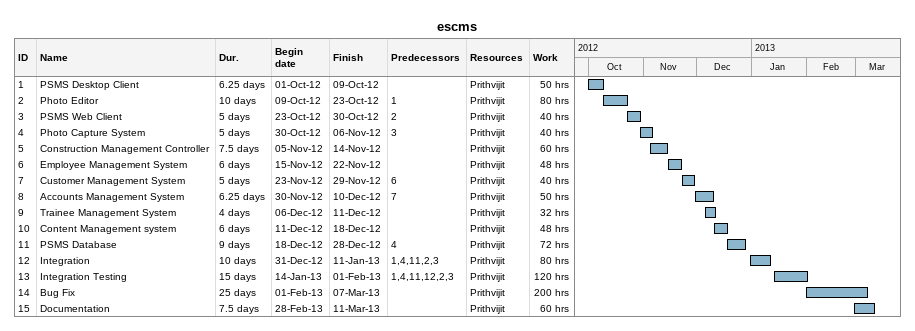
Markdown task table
escms

| ID | Task | Duration | Start | Finish | Predecessors | Resources | Work (h) |
|---|---|---|---|---|---|---|---|
| 1 | PSMS Desktop Client | 6.25d | 2012-10-01 | 2012-10-09 |  | Prithvijit | 50 |
| 2 | Photo Editor | 10d | 2012-10-09 | 2012-10-23 | 1 | Prithvijit | 80 |
| 3 | PSMS Web Client | 5d | 2012-10-23 | 2012-10-30 | 2 | Prithvijit | 40 |
| 4 | Photo Capture System | 5d | 2012-10-30 | 2012-11-06 | 3 | Prithvijit | 40 |
| 5 | Construction Management Controller | 7.5d | 2012-11-05 | 2012-11-14 |  | Prithvijit | 60 |
| 6 | Employee Management System | 6d | 2012-11-15 | 2012-11-22 |  | Prithvijit | 48 |
| 7 | Customer Management System | 5d | 2012-11-23 | 2012-11-29 | 6 | Prithvijit | 40 |
| 8 | Accounts Management System | 6.25d | 2012-11-30 | 2012-12-10 | 7 | Prithvijit | 50 |
| 9 | Trainee Management System | 4d | 2012-12-06 | 2012-12-11 |  | Prithvijit | 32 |
| 10 | Content Management system | 6d | 2012-12-11 | 2012-12-18 |  | Prithvijit | 48 |
| 11 | PSMS Database | 9d | 2012-12-18 | 2012-12-28 | 4 | Prithvijit | 72 |
| 12 | Integration | 10d | 2012-12-31 | 2013-01-11 | 1, 4, 11, 2, 3 | Prithvijit | 80 |
| 13 | Integration Testing | 15d | 2013-01-14 | 2013-02-01 | 1, 4, 11, 12, 2, 3 | Prithvijit | 120 |
| 14 | Bug Fix | 25d | 2013-02-01 | 2013-03-07 |  | Prithvijit | 200 |
| 15 | Documentation | 7.5d | 2013-02-28 | 2013-03-11 |  | Prithvijit | 60 |
